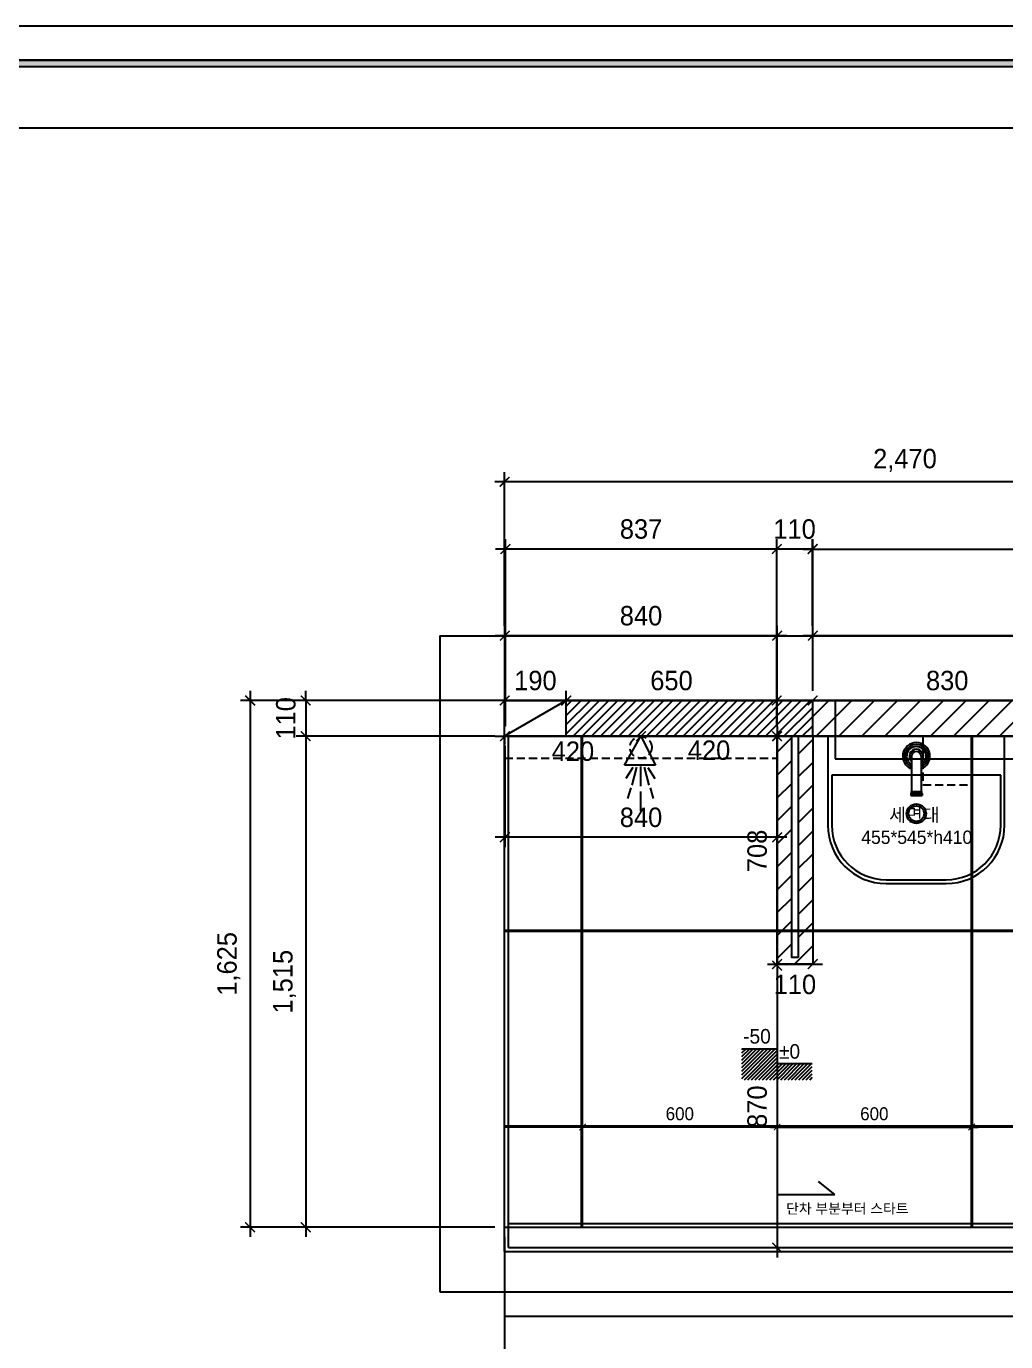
# Model space of a CAD drawing. Header units: millimetres. Extents: x 217202 to 745838, y -6815 to 171372.
# Drawn here: x 351466 to 354487, y 9590 to 13648 of the extents above; entities that cross this region are included whole.
import ezdxf
from ezdxf.enums import TextEntityAlignment as Align

# ---------------------------------------------------------------- set-up
doc = ezdxf.new("R2010")
doc.units = ezdxf.units.MM
doc.header["$PDMODE"] = 3
doc.linetypes.add('DASHED', pattern=[0.75, 0.5, -0.25])
doc.layers.get('DEFPOINTS').update_dxf_attribs({"color": 248})
for name, color, linetype in [('0-ELC TEXT', 7, 'Continuous'), ('03-WAL NEW', 3, 'Continuous'), ('06-FUR', 6, 'Continuous'), ('06-LIGHT', 4, 'Continuous'), ('07-DIM', 5, 'Continuous'), ('BATH', 4, 'Continuous'), ('C-WALL1', 2, 'Continuous'), ('CO-BATH', 6, 'Continuous'), ('FORM(YOURNAME)-1', 1, 'Continuous'), ('FORM(YOURNAME)-11', 1, 'Continuous'), ('FUR', 8, 'DASHED'), ('TOILET-1', 6, 'Continuous'), ('도면층4', 4, 'Continuous')]:
    doc.layers.add(name, color=color, linetype=linetype)
doc.styles.add('HY 울릉도 L', font='')
doc.styles.add('YOURNAME', font='HY울릉도M.TTF')
doc.styles.add('코레일둥고', font='Korail_Round_Gothic_Medium.ttf')
doc.styles.get('HY 울릉도 L').set_extended_font_data('HY울릉도L')
doc.dimstyles.new('30', dxfattribs={"dimscale": 30, "dimtxt": 2, "dimasz": 1, "dimexe": 1, "dimexo": 1, "dimgap": 1, "dimtad": 1, "dimdec": 0, "dimrnd": 0.05, "dimdsep": 46, "dimlunit": 6, "dimtxsty": 'HY 울릉도 L', "dimblk": 'ARCHTICK', "dimcen": 2.5, "dimdle": 1, "dimclrd": 133, "dimclre": 133, "dimclrt": 30, "dimadec": 0, "dimazin": 0, "dimtfac": 1, "dimtdec": 0, "dimtix": 1, "dimtmove": 2, "dimatfit": 3, "dimldrblk": 'ARCHTICK', "dimfxl": 1, "dimlwd": -1, "dimlwe": -1, "dimarcsym": 0})
pattern_1 = [(45, (-23134.35, -16338.353), (-35.355339, 35.355339), [])]

# ---------------------------------------------------------------- blocks, each defined once
blk = doc.blocks.new('_ArchTick')
at = {"color": 0, "linetype": 'ByBlock', "const_width": 0.15}
blk.add_lwpolyline([(-0.5, -0.5), (0.5, 0.5)], dxfattribs=at)
blk = doc.blocks.new('*D489')
at = {"layer": '06-FUR', "color": 133, "transparency": 16777216}
for p, q in [((352943.7, 11489.1), (352943.7, 12065.2)), ((353780.8, 11487.8), (353780.8, 12065.2)), ((353810.8, 12035.2), (352913.7, 12035.2))]:
    blk.add_line(p, q, dxfattribs=at)
at = {"layer": 'DEFPOINTS', "color": 0, "transparency": 16777216}
for p in [(352943.7, 12035.2), (352943.7, 11459.1), (353780.8, 11457.8)]:
    blk.add_point(p, dxfattribs=at)
at = {"layer": '06-FUR', "color": 133, "transparency": 16777216, "xscale": 30, "yscale": 30, "zscale": 30, "rotation": 180}
blk.add_blockref('_ArchTick', (352943.7, 12035.2), dxfattribs=at)
at = {"layer": '06-FUR', "color": 133, "transparency": 16777216, "xscale": 30, "yscale": 30, "zscale": 30}
blk.add_blockref('_ArchTick', (353780.8, 12035.2), dxfattribs=at)
at = {"layer": '06-FUR', "color": 30, "transparency": 16777216, "insert": (353362.2, 12096.6), "char_height": 60, "attachment_point": 5, "style": 'HY 울릉도 L'}
blk.add_mtext('837', dxfattribs=at)
blk = doc.blocks.new('*D528')
at = {"layer": '06-FUR', "color": 133, "transparency": 16777216}
for p, q in [((352941.3, 9912.8), (352941.3, 9281.8)), ((354761.4, 9912.8), (354761.4, 9281.8)), ((354791.4, 9311.8), (352911.3, 9311.8))]:
    blk.add_line(p, q, dxfattribs=at)
at = {"layer": 'DEFPOINTS', "color": 0, "transparency": 16777216}
for p in [(352941.3, 9942.8), (354761.4, 9942.8), (352941.3, 9311.8)]:
    blk.add_point(p, dxfattribs=at)
at = {"layer": '06-FUR', "color": 133, "transparency": 16777216, "xscale": 30, "yscale": 30, "zscale": 30, "rotation": 180}
blk.add_blockref('_ArchTick', (352941.3, 9311.8), dxfattribs=at)
at = {"layer": '06-FUR', "color": 133, "transparency": 16777216, "xscale": 30, "yscale": 30, "zscale": 30}
blk.add_blockref('_ArchTick', (354761.4, 9311.8), dxfattribs=at)
at = {"layer": '06-FUR', "color": 30, "transparency": 16777216, "insert": (353851.3, 9377.7), "char_height": 60, "attachment_point": 5, "style": 'HY 울릉도 L'}
blk.add_mtext('1,820', dxfattribs=at)
blk = doc.blocks.new('*D529')
at = {"layer": '06-FUR', "color": 133, "transparency": 16777216}
for p, q in [((352327.9, 11487.8), (352327.9, 9912.8)), ((352357.9, 11457.8), (352357.9, 11457.8)), ((352711.3, 9942.8), (352297.9, 9942.8))]:
    blk.add_line(p, q, dxfattribs=at)
at = {"layer": 'DEFPOINTS', "color": 0, "transparency": 16777216}
for p in [(352327.9, 11457.8), (352327.9, 9942.8), (352741.3, 9942.8)]:
    blk.add_point(p, dxfattribs=at)
at = {"layer": '06-FUR', "color": 133, "transparency": 16777216, "xscale": 30, "yscale": 30, "zscale": 30}
for p, rotation in [((352327.9, 11457.8), 90), ((352327.9, 9942.8), 270)]:
    blk.add_blockref('_ArchTick', p, dxfattribs=dict(at, rotation=rotation))
at = {"layer": '06-FUR', "color": 30, "transparency": 16777216, "insert": (352262.7, 10700.3), "char_height": 60, "attachment_point": 5, "rotation": 90, "style": 'HY 울릉도 L'}
blk.add_mtext('1,515', dxfattribs=at)
blk = doc.blocks.new('*D530')
at = {"layer": '06-FUR', "color": 133, "transparency": 16777216}
for p, q in [((352911.3, 11567.8), (352297.9, 11567.8)), ((352327.9, 11567.8), (352327.9, 11597.8)), ((352327.9, 11567.8), (352327.9, 11457.8)), ((352911.3, 11457.8), (352297.9, 11457.8)), ((352327.9, 11457.8), (352327.9, 11427.8))]:
    blk.add_line(p, q, dxfattribs=at)
at = {"layer": 'DEFPOINTS', "color": 0, "transparency": 16777216}
for p in [(352941.3, 11567.8), (352327.9, 11457.8), (352941.3, 11457.8)]:
    blk.add_point(p, dxfattribs=at)
at = {"layer": '06-FUR', "color": 133, "transparency": 16777216, "xscale": 30, "yscale": 30, "zscale": 30}
for p, rotation in [((352327.9, 11567.8), 270), ((352327.9, 11457.8), 90)]:
    blk.add_blockref('_ArchTick', p, dxfattribs=dict(at, rotation=rotation))
at = {"layer": '06-FUR', "color": 30, "transparency": 16777216, "insert": (352266.7, 11512.8), "char_height": 60, "attachment_point": 5, "rotation": 90, "style": 'HY 울릉도 L'}
blk.add_mtext('110', dxfattribs=at)
blk = doc.blocks.new('*D532')
at = {"layer": '06-FUR', "color": 133, "transparency": 16777216}
for p, q in [((353891.8, 11597.8), (353891.8, 12065.2)), ((355411.4, 11597.8), (355411.4, 12065.2)), ((353861.8, 12035.2), (355441.4, 12035.2))]:
    blk.add_line(p, q, dxfattribs=at)
at = {"layer": 'DEFPOINTS', "color": 0, "transparency": 16777216}
for p in [(355411.4, 12035.2), (353891.8, 11567.8), (355411.4, 11567.8)]:
    blk.add_point(p, dxfattribs=at)
at = {"layer": '06-FUR', "color": 133, "transparency": 16777216, "xscale": 30, "yscale": 30, "zscale": 30, "rotation": 180}
blk.add_blockref('_ArchTick', (353891.8, 12035.2), dxfattribs=at)
at = {"layer": '06-FUR', "color": 133, "transparency": 16777216, "xscale": 30, "yscale": 30, "zscale": 30}
blk.add_blockref('_ArchTick', (355411.4, 12035.2), dxfattribs=at)
at = {"layer": '06-FUR', "color": 30, "transparency": 16777216, "insert": (354651.6, 12101.2), "char_height": 60, "attachment_point": 5, "style": 'HY 울릉도 L'}
blk.add_mtext('1,520', dxfattribs=at)
blk = doc.blocks.new('FORM-ELEVATION')
at = {"layer": 'FORM(YOURNAME)-11'}
h = blk.add_hatch(color=256, dxfattribs=at)
h.dxf.hatch_style = 1
h.paths.add_polyline_path([(-10309, 35708), (71691, 35708), (71691, 35508), (-10309, 35508)])
h.paths.add_polyline_path([(-10309, -21492), (71691, -21492), (71691, -21692), (-10309, -21692)])
at = {"layer": 'DEFPOINTS', "color": 158}
for points in [[(-10309, -21692), (71691, -21692), (71691, 35708), (-10309, 35708)], [(-8309, 33708), (61071, 33708), (61071, -19692), (-8309, -19692)]]:
    blk.add_lwpolyline(points, close=True, dxfattribs=at)
at = {"layer": 'FORM(YOURNAME)-11', "color": 250}
blk.add_lwpolyline([(-11309, -22692), (72691, -22692), (72691, 36708), (-11309, 36708)], close=True, dxfattribs=at)
at = {"layer": 'FORM(YOURNAME)-11'}
blk.add_lwpolyline([(-10309, 35708), (71691, 35708), (71691, 35508), (-10309, 35508)], close=True, dxfattribs=at)
at = {"layer": 'FORM(YOURNAME)-11', "color": 3, "style": 'YOURNAME'}
for tag, height, p in [('1', 450, (71041, -1219)), ('2', 450, (71041, -1863)), ('3', 450, (71041, -3150)), ('4', 450, (71041, -5081)), ('5', 515, (71041, -7398)), ('6', 515, (71041, -9650)), ('7', 515, (71041, -11903)), ('8', 515, (71041, -14155)), ('9', 515, (71041, -16408)), ('10', 515, (66791, -18596)), ('11', 515, (71041, -18660)), ('12', 515, (66791, -20848)), ('13', 515, (71041, -20848))]:
    blk.add_attdef(tag, text='', height=height, dxfattribs=at).set_placement(p, align=Align.MIDDLE_RIGHT)
blk = doc.blocks.new('*D582')
at = {"layer": '06-FUR', "color": 133, "transparency": 16777216}
for p, q in [((352941.3, 11797.8), (352941.3, 12272.7)), ((355411.4, 11797.8), (355411.4, 12272.7)), ((355441.4, 12242.7), (352911.3, 12242.7))]:
    blk.add_line(p, q, dxfattribs=at)
at = {"layer": 'DEFPOINTS', "color": 0, "transparency": 16777216}
for p in [(352941.3, 12242.7), (352941.3, 11767.8), (355411.4, 11767.8)]:
    blk.add_point(p, dxfattribs=at)
at = {"layer": '06-FUR', "color": 133, "transparency": 16777216, "xscale": 30, "yscale": 30, "zscale": 30, "rotation": 180}
blk.add_blockref('_ArchTick', (352941.3, 12242.7), dxfattribs=at)
at = {"layer": '06-FUR', "color": 133, "transparency": 16777216, "xscale": 30, "yscale": 30, "zscale": 30}
blk.add_blockref('_ArchTick', (355411.4, 12242.7), dxfattribs=at)
at = {"layer": '06-FUR', "color": 30, "transparency": 16777216, "insert": (354176.3, 12308.6), "char_height": 60, "attachment_point": 5, "style": 'HY 울릉도 L'}
blk.add_mtext('2,470', dxfattribs=at)
blk = doc.blocks.new('*D584')
at = {"layer": '06-FUR', "color": 133, "transparency": 16777216}
for p, q in [((352911.3, 11567.8), (352126.4, 11567.8)), ((352156.4, 11597.8), (352156.4, 9912.8)), ((352911.3, 9942.8), (352126.4, 9942.8))]:
    blk.add_line(p, q, dxfattribs=at)
at = {"layer": 'DEFPOINTS', "color": 0, "transparency": 16777216}
for p in [(352941.3, 11567.8), (352156.4, 9942.8), (352941.3, 9942.8)]:
    blk.add_point(p, dxfattribs=at)
at = {"layer": '06-FUR', "color": 133, "transparency": 16777216, "xscale": 30, "yscale": 30, "zscale": 30}
for p, rotation in [((352156.4, 11567.8), 90), ((352156.4, 9942.8), 270)]:
    blk.add_blockref('_ArchTick', p, dxfattribs=dict(at, rotation=rotation))
at = {"layer": '06-FUR', "color": 30, "transparency": 16777216, "insert": (352090.4, 10755.3), "char_height": 60, "attachment_point": 5, "rotation": 90, "style": 'HY 울릉도 L'}
blk.add_mtext('1,625', dxfattribs=at)
blk = doc.blocks.new('*D585')
at = {"layer": '06-FUR', "color": 133, "transparency": 16777216}
for p, q in [((355411.4, 9913.2), (355411.4, 9087.3)), ((352941.3, 9713.2), (352941.3, 9087.3)), ((352911.3, 9117.3), (355441.4, 9117.3))]:
    blk.add_line(p, q, dxfattribs=at)
at = {"layer": 'DEFPOINTS', "color": 0, "transparency": 16777216}
for p in [(355411.4, 9943.2), (352941.3, 9743.2), (355411.4, 9117.3)]:
    blk.add_point(p, dxfattribs=at)
at = {"layer": '06-FUR', "color": 133, "transparency": 16777216, "xscale": 30, "yscale": 30, "zscale": 30, "rotation": 180}
blk.add_blockref('_ArchTick', (352941.3, 9117.3), dxfattribs=at)
at = {"layer": '06-FUR', "color": 133, "transparency": 16777216, "xscale": 30, "yscale": 30, "zscale": 30}
blk.add_blockref('_ArchTick', (355411.4, 9117.3), dxfattribs=at)
at = {"layer": '06-FUR', "color": 30, "transparency": 16777216, "insert": (354176.3, 9183.2), "char_height": 60, "attachment_point": 5, "style": 'HY 울릉도 L'}
blk.add_mtext('2,470', dxfattribs=at)
blk = doc.blocks.new('*D587')
at = {"layer": '06-FUR', "color": 133, "transparency": 16777216}
for p, q in [((353780.8, 11797.8), (353780.8, 12065.2)), ((353890.8, 11797.8), (353890.8, 12065.2)), ((353780.8, 12035.2), (353750.8, 12035.2)), ((353890.8, 12035.2), (353780.8, 12035.2)), ((353890.8, 12035.2), (353920.8, 12035.2))]:
    blk.add_line(p, q, dxfattribs=at)
at = {"layer": 'DEFPOINTS', "color": 0, "transparency": 16777216}
for p in [(353780.8, 12035.2), (353780.8, 11767.8), (353890.8, 11767.8)]:
    blk.add_point(p, dxfattribs=at)
at = {"layer": '06-FUR', "color": 133, "transparency": 16777216, "xscale": 30, "yscale": 30, "zscale": 30}
blk.add_blockref('_ArchTick', (353780.8, 12035.2), dxfattribs=at)
at = {"layer": '06-FUR', "color": 133, "transparency": 16777216, "xscale": 30, "yscale": 30, "zscale": 30, "rotation": 180}
blk.add_blockref('_ArchTick', (353890.8, 12035.2), dxfattribs=at)
at = {"layer": '06-FUR', "color": 30, "transparency": 16777216, "insert": (353835.8, 12096.5), "char_height": 60, "attachment_point": 5, "style": 'HY 울릉도 L'}
blk.add_mtext('110', dxfattribs=at)
blk = doc.blocks.new('*D588')
at = {"layer": 'DEFPOINTS', "color": 0, "transparency": 16777216}
for p in [(353781.8, 10251.8), (354381.8, 10251.8), (354381.8, 10251.8)]:
    blk.add_point(p, dxfattribs=at)
at = {"layer": 'TOILET-1', "color": 133, "transparency": 16777216}
blk.add_line((353761.8, 10251.8), (354401.8, 10251.8), dxfattribs=at)
at = {"layer": 'TOILET-1', "color": 30, "true_color": 0xeb7024, "transparency": 16777216}
for p, q in [((353781.8, 10231.8), (353781.8, 10231.8)), ((354381.8, 10231.8), (354381.8, 10231.8))]:
    blk.add_line(p, q, dxfattribs=at)
at = {"layer": 'TOILET-1', "color": 133, "transparency": 16777216, "xscale": 20, "yscale": 20, "zscale": 20, "rotation": 180}
blk.add_blockref('_ArchTick', (353781.8, 10251.8), dxfattribs=at)
at = {"layer": 'TOILET-1', "color": 133, "transparency": 16777216, "xscale": 20, "yscale": 20, "zscale": 20}
blk.add_blockref('_ArchTick', (354381.8, 10251.8), dxfattribs=at)
at = {"layer": 'TOILET-1', "color": 30, "true_color": 0xeb7024, "transparency": 16777216, "insert": (354081.8, 10292.6), "char_height": 40, "attachment_point": 5, "style": 'HY 울릉도 L'}
blk.add_mtext('600', dxfattribs=at)
blk = doc.blocks.new('*D589')
at = {"layer": 'DEFPOINTS', "color": 0, "transparency": 16777216}
for p in [(353181.8, 10251.8), (353181.8, 10251.8), (353781.8, 10251.8)]:
    blk.add_point(p, dxfattribs=at)
at = {"layer": 'TOILET-1', "color": 133, "transparency": 16777216}
blk.add_line((353801.8, 10251.8), (353161.8, 10251.8), dxfattribs=at)
at = {"layer": 'TOILET-1', "color": 133, "transparency": 16777216, "xscale": 20, "yscale": 20, "zscale": 20, "rotation": 180}
blk.add_blockref('_ArchTick', (353181.8, 10251.8), dxfattribs=at)
at = {"layer": 'TOILET-1', "color": 133, "transparency": 16777216, "xscale": 20, "yscale": 20, "zscale": 20}
blk.add_blockref('_ArchTick', (353781.8, 10251.8), dxfattribs=at)
at = {"layer": 'TOILET-1', "color": 30, "true_color": 0xeb7024, "transparency": 16777216, "insert": (353481.8, 10292.6), "char_height": 40, "attachment_point": 5, "style": 'HY 울릉도 L'}
blk.add_mtext('600', dxfattribs=at)
blk = doc.blocks.new('*D590')
at = {"layer": 'DEFPOINTS', "color": 0, "transparency": 16777216}
for p in [(354761.4, 10251.8), (354761.4, 10251.8), (354384.8, 9942.8)]:
    blk.add_point(p, dxfattribs=at)
at = {"layer": 'TOILET-1', "color": 133, "transparency": 16777216}
blk.add_line((354761.4, 9922.8), (354761.4, 10271.8), dxfattribs=at)
at = {"layer": 'TOILET-1', "color": 30, "true_color": 0xeb7024, "transparency": 16777216}
blk.add_line((354404.8, 9942.8), (354781.4, 9942.8), dxfattribs=at)
at = {"layer": 'TOILET-1', "color": 133, "transparency": 16777216, "xscale": 20, "yscale": 20, "zscale": 20}
for p, rotation in [((354761.4, 10251.8), 90), ((354761.4, 9942.8), 270)]:
    blk.add_blockref('_ArchTick', p, dxfattribs=dict(at, rotation=rotation))
at = {"layer": 'TOILET-1', "color": 30, "true_color": 0xeb7024, "transparency": 16777216, "insert": (354720.5, 10097.3), "char_height": 40, "attachment_point": 5, "rotation": 90, "style": 'HY 울릉도 L'}
blk.add_mtext('309', dxfattribs=at)
blk = doc.blocks.new('AC-8')
at = {"layer": 'BATH'}
for p, q in [((-50.8, 54), (-0.1, 142.7)), ((-0.1, 142.7), (45.4, 54)), ((45.4, 54), (-50.8, 54)), ((-24.7, 46.5), (-46.3, 12.2)), ((-13.5, 47.3), (-27.7, -7.9)), ((-1.6, 49.5), (-1.6, -10.8)), ((10.4, 47.3), (24.5, -7.9)), ((21.6, 46.5), (43.2, 12.2)), ((-31.4, -16.2), (-41.1, -49)), ((-1.6, -27.3), (-1.6, -88.5)), ((28.3, -16.2), (38, -49))]:
    blk.add_line(p, q, dxfattribs=at)
blk = doc.blocks.new('*D800')
at = {"layer": '06-FUR', "color": 133, "transparency": 16777216}
for p, q in [((353332, 11457.6), (353465.5, 11457.6)), ((353811.8, 11457.6), (353678.3, 11457.6)), ((353781.8, 11427.8), (353781.8, 11427.6))]:
    blk.add_line(p, q, dxfattribs=at)
at = {"layer": 'DEFPOINTS', "color": 0, "transparency": 16777216}
for p in [(353362, 11457.6), (353781.8, 11457.8), (353781.8, 11457.6)]:
    blk.add_point(p, dxfattribs=at)
at = {"layer": '06-FUR', "color": 133, "transparency": 16777216, "xscale": 30, "yscale": 30, "zscale": 30, "rotation": 180}
blk.add_blockref('_ArchTick', (353362, 11457.6), dxfattribs=at)
at = {"layer": '06-FUR', "color": 133, "transparency": 16777216, "xscale": 30, "yscale": 30, "zscale": 30}
blk.add_blockref('_ArchTick', (353781.8, 11457.6), dxfattribs=at)
at = {"layer": '06-FUR', "color": 30, "transparency": 16777216, "insert": (353571.9, 11414.2), "char_height": 60, "attachment_point": 5, "style": 'HY 울릉도 L'}
blk.add_mtext('420', dxfattribs=at)
blk = doc.blocks.new('*D789')
at = {"layer": '06-FUR', "color": 133, "transparency": 16777216}
for p, q in [((352942.3, 11487.8), (352942.3, 11487.8)), ((352912.3, 11457.8), (353045.7, 11457.8)), ((353392, 11457.8), (353258.6, 11457.8))]:
    blk.add_line(p, q, dxfattribs=at)
at = {"layer": 'DEFPOINTS', "color": 0, "transparency": 16777216}
for p in [(352942.3, 11457.8), (352942.3, 11457.8), (353362, 11457.8)]:
    blk.add_point(p, dxfattribs=at)
at = {"layer": '06-FUR', "color": 133, "transparency": 16777216, "xscale": 30, "yscale": 30, "zscale": 30, "rotation": 180}
blk.add_blockref('_ArchTick', (352942.3, 11457.8), dxfattribs=at)
at = {"layer": '06-FUR', "color": 133, "transparency": 16777216, "xscale": 30, "yscale": 30, "zscale": 30}
blk.add_blockref('_ArchTick', (353362, 11457.8), dxfattribs=at)
at = {"layer": '06-FUR', "color": 30, "transparency": 16777216, "insert": (353152.1, 11411.1), "char_height": 60, "attachment_point": 5, "style": 'HY 울릉도 L'}
blk.add_mtext('420', dxfattribs=at)
blk = doc.blocks.new('*D801')
at = {"layer": '06-FUR', "color": 133, "transparency": 16777216}
for p, q in [((352941.3, 11567.8), (352911.3, 11567.8)), ((353131.3, 11567.8), (352941.3, 11567.8)), ((353131.3, 11567.8), (353161.3, 11567.8))]:
    blk.add_line(p, q, dxfattribs=at)
at = {"layer": 'DEFPOINTS', "color": 0, "transparency": 16777216}
for p in [(352941.3, 11567.8), (352941.3, 11567.8), (353131.3, 11567.8)]:
    blk.add_point(p, dxfattribs=at)
at = {"layer": '06-FUR', "color": 133, "transparency": 16777216, "xscale": 30, "yscale": 30, "zscale": 30}
blk.add_blockref('_ArchTick', (352941.3, 11567.8), dxfattribs=at)
at = {"layer": '06-FUR', "color": 133, "transparency": 16777216, "xscale": 30, "yscale": 30, "zscale": 30, "rotation": 180}
blk.add_blockref('_ArchTick', (353131.3, 11567.8), dxfattribs=at)
at = {"layer": '06-FUR', "color": 30, "transparency": 16777216, "insert": (353036.3, 11629.1), "char_height": 60, "attachment_point": 5, "style": 'HY 울릉도 L'}
blk.add_mtext('190', dxfattribs=at)
blk = doc.blocks.new('*D790')
at = {"layer": '06-FUR', "color": 133, "transparency": 16777216}
for p, q in [((353781.8, 10779.8), (353781.8, 9849.8)), ((353811.8, 10749.8), (353811.8, 10749.8)), ((353811.8, 9879.8), (353811.8, 9879.8))]:
    blk.add_line(p, q, dxfattribs=at)
at = {"layer": 'DEFPOINTS', "color": 0, "transparency": 16777216}
for p in [(353781.8, 10749.8), (353781.8, 9879.8), (353781.8, 9879.8)]:
    blk.add_point(p, dxfattribs=at)
at = {"layer": '06-FUR', "color": 133, "transparency": 16777216, "xscale": 30, "yscale": 30, "zscale": 30}
for p, rotation in [((353781.8, 10749.8), 90), ((353781.8, 9879.8), 270)]:
    blk.add_blockref('_ArchTick', p, dxfattribs=dict(at, rotation=rotation))
at = {"layer": '06-FUR', "color": 30, "transparency": 16777216, "insert": (353720.5, 10314.8), "char_height": 60, "attachment_point": 5, "rotation": 90, "style": 'HY 울릉도 L'}
blk.add_mtext('870', dxfattribs=at)
blk = doc.blocks.new('*D803')
at = {"layer": '06-FUR', "color": 133, "transparency": 16777216}
blk.add_line((354751.4, 11567.8), (353861.8, 11567.8), dxfattribs=at)
at = {"layer": 'DEFPOINTS', "color": 0, "transparency": 16777216}
for p in [(353891.8, 11567.8), (353891.8, 11567.8), (354721.4, 11567.8)]:
    blk.add_point(p, dxfattribs=at)
at = {"layer": '06-FUR', "color": 133, "transparency": 16777216, "xscale": 30, "yscale": 30, "zscale": 30, "rotation": 180}
blk.add_blockref('_ArchTick', (353891.8, 11567.8), dxfattribs=at)
at = {"layer": '06-FUR', "color": 133, "transparency": 16777216, "xscale": 30, "yscale": 30, "zscale": 30}
blk.add_blockref('_ArchTick', (354721.4, 11567.8), dxfattribs=at)
at = {"layer": '06-FUR', "color": 30, "transparency": 16777216, "insert": (354306.6, 11629.1), "char_height": 60, "attachment_point": 5, "style": 'HY 울릉도 L'}
blk.add_mtext('830', dxfattribs=at)
blk = doc.blocks.new('*D792')
at = {"layer": '06-FUR', "color": 133, "transparency": 16777216}
for p, q in [((353891.8, 11597.8), (353891.8, 11797.8)), ((355411.4, 11597.8), (355411.4, 11797.8)), ((355441.4, 11767.8), (353861.8, 11767.8))]:
    blk.add_line(p, q, dxfattribs=at)
at = {"layer": 'DEFPOINTS', "color": 0, "transparency": 16777216}
for p in [(353891.8, 11767.8), (353891.8, 11567.8), (355411.4, 11567.8)]:
    blk.add_point(p, dxfattribs=at)
at = {"layer": '06-FUR', "color": 133, "transparency": 16777216, "xscale": 30, "yscale": 30, "zscale": 30, "rotation": 180}
blk.add_blockref('_ArchTick', (353891.8, 11767.8), dxfattribs=at)
at = {"layer": '06-FUR', "color": 133, "transparency": 16777216, "xscale": 30, "yscale": 30, "zscale": 30}
blk.add_blockref('_ArchTick', (355411.4, 11767.8), dxfattribs=at)
at = {"layer": '06-FUR', "color": 30, "transparency": 16777216, "insert": (354651.6, 11833.7), "char_height": 60, "attachment_point": 5, "style": 'HY 울릉도 L'}
blk.add_mtext('1,520', dxfattribs=at)
blk = doc.blocks.new('*D793')
at = {"layer": '06-FUR', "color": 133, "transparency": 16777216}
for p, q in [((353781.8, 11487.8), (353781.8, 10719.8)), ((353811.8, 11457.8), (353811.8, 11457.8)), ((353811.8, 10749.8), (353811.8, 10749.8))]:
    blk.add_line(p, q, dxfattribs=at)
at = {"layer": 'DEFPOINTS', "color": 0, "transparency": 16777216}
for p in [(353781.8, 11457.8), (353781.8, 10749.8), (353781.8, 10749.8)]:
    blk.add_point(p, dxfattribs=at)
at = {"layer": '06-FUR', "color": 133, "transparency": 16777216, "xscale": 30, "yscale": 30, "zscale": 30}
for p, rotation in [((353781.8, 11457.8), 90), ((353781.8, 10749.8), 270)]:
    blk.add_blockref('_ArchTick', p, dxfattribs=dict(at, rotation=rotation))
at = {"layer": '06-FUR', "color": 30, "transparency": 16777216, "insert": (353720.5, 11103.8), "char_height": 60, "attachment_point": 5, "rotation": 90, "style": 'HY 울릉도 L'}
blk.add_mtext('708', dxfattribs=at)
blk = doc.blocks.new('*D794')
at = {"layer": '06-FUR', "color": 133, "transparency": 16777216}
for p, q in [((353751.8, 10754.8), (353921.8, 10754.8)), ((353781.8, 10784.8), (353781.8, 10784.8)), ((353891.8, 10784.8), (353891.8, 10784.8))]:
    blk.add_line(p, q, dxfattribs=at)
at = {"layer": 'DEFPOINTS', "color": 0, "transparency": 16777216}
for p in [(353781.8, 10754.8), (353891.8, 10754.8), (353891.8, 10754.8)]:
    blk.add_point(p, dxfattribs=at)
at = {"layer": '06-FUR', "color": 133, "transparency": 16777216, "xscale": 30, "yscale": 30, "zscale": 30, "rotation": 180}
blk.add_blockref('_ArchTick', (353781.8, 10754.8), dxfattribs=at)
at = {"layer": '06-FUR', "color": 133, "transparency": 16777216, "xscale": 30, "yscale": 30, "zscale": 30}
blk.add_blockref('_ArchTick', (353891.8, 10754.8), dxfattribs=at)
at = {"layer": '06-FUR', "color": 30, "transparency": 16777216, "insert": (353836.8, 10691.6), "char_height": 60, "attachment_point": 5, "style": 'HY 울릉도 L'}
blk.add_mtext('110', dxfattribs=at)
blk = doc.blocks.new('*D796')
at = {"layer": '06-FUR', "color": 133, "transparency": 16777216}
for p, q in [((353810.8, 11567.8), (353101.3, 11567.8)), ((353131.3, 11487.8), (353131.3, 11597.8)), ((353780.8, 11487.8), (353780.8, 11597.8))]:
    blk.add_line(p, q, dxfattribs=at)
at = {"layer": 'DEFPOINTS', "color": 0, "transparency": 16777216}
for p in [(353131.3, 11567.8), (353131.3, 11457.8), (353780.8, 11457.8)]:
    blk.add_point(p, dxfattribs=at)
at = {"layer": '06-FUR', "color": 133, "transparency": 16777216, "xscale": 30, "yscale": 30, "zscale": 30, "rotation": 180}
blk.add_blockref('_ArchTick', (353131.3, 11567.8), dxfattribs=at)
at = {"layer": '06-FUR', "color": 133, "transparency": 16777216, "xscale": 30, "yscale": 30, "zscale": 30}
blk.add_blockref('_ArchTick', (353780.8, 11567.8), dxfattribs=at)
at = {"layer": '06-FUR', "color": 30, "transparency": 16777216, "insert": (353456.1, 11629.1), "char_height": 60, "attachment_point": 5, "style": 'HY 울릉도 L'}
blk.add_mtext('650', dxfattribs=at)
blk = doc.blocks.new('*D797')
at = {"layer": '06-FUR', "color": 133, "transparency": 16777216}
for p, q in [((352942.3, 11427.8), (352942.3, 11115.8)), ((353781.8, 11427.8), (353781.8, 11115.8)), ((353811.8, 11145.8), (352912.3, 11145.8))]:
    blk.add_line(p, q, dxfattribs=at)
at = {"layer": 'DEFPOINTS', "color": 0, "transparency": 16777216}
for p in [(352942.3, 11457.8), (353781.8, 11457.8), (352942.3, 11145.8)]:
    blk.add_point(p, dxfattribs=at)
at = {"layer": '06-FUR', "color": 133, "transparency": 16777216, "xscale": 30, "yscale": 30, "zscale": 30, "rotation": 180}
blk.add_blockref('_ArchTick', (352942.3, 11145.8), dxfattribs=at)
at = {"layer": '06-FUR', "color": 133, "transparency": 16777216, "xscale": 30, "yscale": 30, "zscale": 30}
blk.add_blockref('_ArchTick', (353781.8, 11145.8), dxfattribs=at)
at = {"layer": '06-FUR', "color": 30, "transparency": 16777216, "insert": (353362.1, 11207.1), "char_height": 60, "attachment_point": 5, "style": 'HY 울릉도 L'}
blk.add_mtext('840', dxfattribs=at)
blk = doc.blocks.new('*D799')
at = {"layer": '06-FUR', "color": 133, "transparency": 16777216}
for p, q in [((352942.3, 11487.8), (352942.3, 11797.8)), ((353781.8, 11487.8), (353781.8, 11797.8)), ((353811.8, 11767.8), (352912.3, 11767.8))]:
    blk.add_line(p, q, dxfattribs=at)
at = {"layer": 'DEFPOINTS', "color": 0, "transparency": 16777216}
for p in [(352942.3, 11767.8), (352942.3, 11457.8), (353781.8, 11457.8)]:
    blk.add_point(p, dxfattribs=at)
at = {"layer": '06-FUR', "color": 133, "transparency": 16777216, "xscale": 30, "yscale": 30, "zscale": 30, "rotation": 180}
blk.add_blockref('_ArchTick', (352942.3, 11767.8), dxfattribs=at)
at = {"layer": '06-FUR', "color": 133, "transparency": 16777216, "xscale": 30, "yscale": 30, "zscale": 30}
blk.add_blockref('_ArchTick', (353781.8, 11767.8), dxfattribs=at)
at = {"layer": '06-FUR', "color": 30, "transparency": 16777216, "insert": (353362.1, 11829.1), "char_height": 60, "attachment_point": 5, "style": 'HY 울릉도 L'}
blk.add_mtext('840', dxfattribs=at)

msp = doc.modelspace()

# ---------------------------------------------------------------- hatches: boundary and pattern name
h = msp.add_hatch()
h.set_pattern_fill('ANSI31', color=8, scale=2.5, angle=180)
h.set_pattern_definition([(225, (283570.831, -69915.7965), (5.6126601, -5.6126601), [])])
h.paths.add_polyline_path([(353673.4, 10493), (353781.8, 10493), (353781.8, 10448), (353890.2, 10448), (353890.2, 10398), (353673.4, 10398)])
at = {"layer": '03-WAL NEW'}
h = msp.add_hatch(dxfattribs=at)
h.set_pattern_fill('_USER', color=8, scale=20, angle=45, pattern_type=0)
h.set_pattern_definition([(45, (-23134.348, -16338.353), (-14.1421356, 14.1421356), [])])
h.paths.add_polyline_path([(353781.8, 11457.8), (353891.8, 11457.8), (353891.8, 11567.8), (353131.3, 11567.8), (353131.3, 11457.8)])
h = msp.add_hatch(dxfattribs=at)
h.set_pattern_fill('_USER', color=8, scale=50, angle=45, pattern_type=0)
h.set_pattern_definition(pattern_1)
h.paths.add_polyline_path([(355411.4, 11567.8), (355361.4, 11567.8), (355361.4, 11457.8), (355411.4, 11457.8)])
h.paths.add_polyline_path([(355361.4, 11567.8), (353961.4, 11567.8), (353961.4, 11457.8), (355361.4, 11457.8)])
h.paths.add_polyline_path([(353961.4, 11567.8), (353891.8, 11567.8), (353891.8, 11457.8), (353961.4, 11457.8)])
h.paths.add_polyline_path([(354454.1, 11392.1), (354886, 11392.1), (354886, 11537.8), (354454.1, 11537.8)], flags=9)
h = msp.add_hatch(dxfattribs=at)
h.set_pattern_fill('_USER', color=8, scale=50, angle=45, pattern_type=0)
h.set_pattern_definition(pattern_1)
h.paths.add_polyline_path([(353891.8, 11457.8), (353846.8, 11457.8), (353846.8, 10774.8), (353826.8, 10774.8), (353826.8, 11457.8), (353781.8, 11457.8), (353781.8, 11389.8), (353781.8, 11357.8), (353781.8, 10754.8), (353891.8, 10754.8)])

# ---------------------------------------------------------------- linework, layer by layer
at = {"layer": '06-LIGHT'}
msp.add_lwpolyline([(353673.4, 10493), (353781.8, 10493), (353781.8, 10448), (353890.2, 10448)], dxfattribs=at)
at = {"layer": '07-DIM'}
for p, q in [((352953.3, 9954.8), (352953.3, 11457.8)), ((352953.3, 9879.8), (352953.3, 11457.8)), ((352953.3, 9954.8), (354761.4, 9954.8)), ((352953.3, 9879.8), (354761.4, 9879.8))]:
    msp.add_line(p, q, dxfattribs=at)
at = {"layer": 'C-WALL1'}
for p, q in [((352741.3, 11767.8), (355610.9, 11767.8)), ((352741.3, 11767.8), (355610.9, 11767.8)), ((352741.3, 11767.8), (352741.3, 9743.2)), ((352941.3, 9942.8), (352941.3, 11567.8)), ((352941.3, 9942.8), (352941.3, 11567.8)), ((352941.3, 11567.8), (355411.4, 11567.8)), ((355411.4, 11567.8), (352941.3, 11567.8)), ((352941.3, 9867.8), (352941.3, 11567.8)), ((352941.3, 9867.8), (352941.3, 11567.8)), ((352941.3, 11567.8), (355411.4, 11567.8)), ((355411.4, 11567.8), (352941.3, 11567.8)), ((352941.3, 9942.8), (354761.4, 9942.8)), ((352941.3, 9942.8), (354761.4, 9942.8)), ((352941.3, 9867.8), (354761.4, 9867.8)), ((352941.3, 9867.8), (354761.4, 9867.8)), ((352741.3, 9743.2), (352941.3, 9743.2)), ((352941.3, 9743.2), (354761.4, 9743.2)), ((352941.3, 9743.2), (354761.4, 9743.2)), ((352941.3, 9668.2), (354761.4, 9668.2)), ((352941.3, 9668.2), (354761.4, 9668.2))]:
    msp.add_line(p, q, dxfattribs=at)
at = {"layer": 'CO-BATH'}
for p, q in [((353938.4, 11457.8), (353938.4, 11182.9)), ((354483.5, 11457.8), (353938.4, 11457.8)), ((354483.5, 11182.9), (354483.5, 11457.8)), ((354118.4, 11002.9), (354303.5, 11002.9))]:
    msp.add_line(p, q, dxfattribs=at)
at = {"layer": 'CO-BATH', "color": 8}
for p, q in [((354196.4, 11395.8), (354196.4, 11287.2)), ((354226.4, 11395.8), (354226.4, 11287.2)), ((353950.4, 11337.8), (353950.4, 11182.9)), ((354471.5, 11337.8), (353950.4, 11337.8)), ((354471.5, 11182.9), (354471.5, 11337.8)), ((354195.2, 11287.2), (354195.2, 11281.2)), ((354227.6, 11287.2), (354227.6, 11281.2)), ((354194, 11281.2), (354194, 11275.2)), ((354194, 11275.2), (354228.8, 11275.2)), ((354228.8, 11281.2), (354228.8, 11275.2)), ((354118.4, 11014.9), (354303.5, 11014.9))]:
    msp.add_line(p, q, dxfattribs=at)
at = {"layer": 'CO-BATH', "color": 251}
for p, q in [((354195.2, 11287.2), (354227.6, 11287.2)), ((354194, 11281.2), (354228.8, 11281.2))]:
    msp.add_line(p, q, dxfattribs=at)
at = {"layer": 'CO-BATH', "color": 8}
msp.add_circle((354211.4, 11218.8), 30, dxfattribs=at)
at = {"layer": 'CO-BATH', "color": 251}
msp.add_circle((354211.4, 11218.8), 24, dxfattribs=at)
at = {"layer": 'CO-BATH', "color": 8}
for centre, radius, start, end in [((354211.4, 11395.8), 42, 290.9248, 249.0751), ((354211.4, 11395.8), 15, 360, 180), ((354118.4, 11182.9), 168, 180, 270), ((354303.5, 11182.9), 168, 270, 0)]:
    msp.add_arc(centre, radius, start, end, dxfattribs=at)
at = {"layer": 'CO-BATH', "color": 251}
for radius, start, end in [(36, 294.6243, 245.3757), (30, 300, 240), (21.6, 313.9829, 226.017)]:
    msp.add_arc((354211.4, 11395.8), radius, start, end, dxfattribs=at)
at = {"layer": 'CO-BATH'}
for centre, start, end in [((354118.4, 11182.9), 180, 270), ((354303.5, 11182.9), 270, 0)]:
    msp.add_arc(centre, 180, start, end, dxfattribs=at)
at = {"layer": 'FUR', "ltscale": 50}
for points in [[(352941.3, 11389.8), (353781.8, 11389.8), (353781.8, 11457.8), (352941.3, 11457.8)], [(354231.6, 11307.8), (354381.6, 11307.8), (354381.6, 11457.8), (354231.6, 11457.8)]]:
    msp.add_lwpolyline(points, close=True, dxfattribs=at)
msp.add_circle((353361.6, 11423.3), 33.5, dxfattribs=at)
at = {"layer": 'TOILET-1'}
for p, q in [((353131.3, 11567.8), (352941.3, 11457.8)), ((353131.3, 11457.8), (353131.3, 11567.8)), ((353131.3, 11457.8), (353131.3, 11567.8)), ((353891.8, 11457.8), (353891.8, 11567.8)), ((353781.8, 11457.8), (352941.3, 11457.8)), ((352941.3, 11457.8), (353131.3, 11457.8)), ((353131.3, 11457.8), (353781.8, 11457.8)), ((353781.8, 10754.8), (353781.8, 11457.8)), ((353781.8, 11457.8), (353891.8, 11457.8)), ((353781.8, 11457.8), (353781.8, 11357.8)), ((353891.8, 11457.8), (353891.8, 10754.8)), ((353891.8, 11457.8), (355411.4, 11457.8)), ((354210.9, 11457.8), (354211.4, 11460.6)), ((353891.8, 10754.8), (353781.8, 10754.8)), ((352941.3, 9867.8), (352941.3, 10227.8))]:
    msp.add_line(p, q, dxfattribs=at)
at = {"layer": 'TOILET-1', "color": 30, "true_color": 0xeb7024}
for p, q in [((355411.4, 11457.8), (352941.3, 11457.8)), ((353178.8, 9942.8), (353178.8, 11457.8)), ((353181.8, 9942.8), (353181.8, 11457.8)), ((354381.8, 9942.8), (354381.8, 11457.8)), ((354384.8, 9942.8), (354384.8, 11457.8)), ((355411.4, 10857.8), (352941.3, 10857.8)), ((355411.4, 10854.8), (352941.3, 10854.8)), ((355411.4, 10254.8), (352941.3, 10254.8)), ((355411.4, 10251.8), (352941.3, 10251.8)), ((353959.7, 10044.1), (353909.2, 10083.7)), ((353781.8, 10044.1), (353959.7, 10044.1))]:
    msp.add_line(p, q, dxfattribs=at)
at = {"layer": 'TOILET-1'}
for points in [[(353961.4, 11387.8), (355361.4, 11387.8), (355361.4, 11567.8), (353961.4, 11567.8)], [(353846.8, 10774.8), (353826.8, 10774.8), (353826.8, 11457.8), (353846.8, 11457.8)]]:
    msp.add_lwpolyline(points, close=True, dxfattribs=at)

# ---------------------------------------------------------------- block references
at = {"layer": 'C-WALL1'}
msp.add_blockref('AC-8', (353361.6, 11314.6), dxfattribs=at)
at = {"layer": 'FORM(YOURNAME)-1', "xscale": 0.1042660858660633, "yscale": 0.1042660858660633, "zscale": 0.1042660858660633}
msp.add_blockref('FORM-ELEVATION', (351406.6, 9820.4), dxfattribs=at)

# ---------------------------------------------------------------- texts
at = {"layer": '0-ELC TEXT', "insert": (353913.5, 11235.3), "char_height": 41.241, "attachment_point": 1, "style": '코레일둥고'}
msp.add_mtext_dynamic_manual_height_columns('\\pxqc;{\\fGulim|b0|i0|c129|p50;세면대\\P 455*545*h410}', width=583.253, gutter_width=2294.7, heights=[0], dxfattribs=at)
at = {"layer": 'TOILET-1', "color": 30, "true_color": 0xeb7024, "insert": (353809.7, 10016.1), "char_height": 31.414, "attachment_point": 1, "style": '코레일둥고'}
msp.add_mtext_dynamic_manual_height_columns('{\\fGulim|b0|i0|c129|p50;단차 부분부터 스타트}', width=493.105, gutter_width=1748, heights=[0], dxfattribs=at)
at = {"layer": '도면층4', "style": '코레일둥고'}
for s, p in [('-50', (353677.2, 10509.4)), ('%%P0', (353787.7, 10462.8))]:
    msp.add_text(s, height=45, dxfattribs=at).set_placement(p)

# ---------------------------------------------------------------- dimensions: what is measured, and where the dimension line sits
at = {"layer": '06-FUR'}
for base, p1, p2, picture, middle in [((352941.3, 12242.7), (355411.4, 11767.8), (352941.3, 11767.8), '*D582', (354176.3, 12308.6)), ((352943.7, 12035.2), (353780.8, 11457.8), (352943.7, 11459.1), '*D489', (353362.2, 12096.6)), ((353780.8, 12035.2), (353890.8, 11767.8), (353780.8, 11767.8), '*D587', (353835.8, 12096.5)), ((355411.4, 12035.2), (353891.8, 11567.8), (355411.4, 11567.8), '*D532', (354651.6, 12101.2)), ((352942.3061, 11767.7546), (353781.8068, 11457.7546), (352942.3061, 11457.7546), '*D799', (353362.0564, 11829.0571)), ((353891.8, 11767.8), (355411.4, 11567.8), (353891.8, 11567.8), '*D792', (354651.6, 11833.7)), ((352941.3, 11567.8), (353131.3, 11567.8), (352941.3, 11567.8), '*D801', (353036.3, 11629.1)), ((353131.3061, 11567.7546), (353780.8068, 11457.7546), (353131.3061, 11457.7546), '*D796', (353456.0564, 11629.0571)), ((353891.8, 11567.8), (354721.4, 11567.8), (353891.8, 11567.8), '*D803', (354306.6, 11629.1)), ((352942.3061, 11145.7632), (353781.8068, 11457.7546), (352942.3061, 11457.7546), '*D797', (353362.0564, 11207.0658)), ((355411.4, 9117.3), (352941.3, 9743.2), (355411.4, 9943.2), '*D585', (354176.3, 9183.2)), ((352941.3, 9311.8), (354761.4, 9942.8), (352941.3, 9942.8), '*D528', (353851.3, 9377.7))]:
    dim = msp.add_linear_dim(base=base, p1=p1, p2=p2, dimstyle='30', override={"dimfxl": 1.25}, dxfattribs=at)
    dim.commit()
    dim.dimension.update_dxf_attribs({"geometry": picture, "text_midpoint": middle})
for base, p1, p2, picture, middle in [((352156.4, 9942.8), (352941.3, 11567.8), (352941.3, 9942.8), '*D584', (352090.4, 10755.3)), ((352327.9, 11457.8), (352941.3, 11567.8), (352941.3, 11457.8), '*D530', (352266.7, 11512.8)), ((352327.9, 9942.8), (352327.9, 11457.8), (352741.3, 9942.8), '*D529', (352262.7, 10700.3)), ((353781.8, 10749.8), (353781.8, 11457.8), (353781.8, 10749.8), '*D793', (353720.5, 11103.8)), ((353781.8, 9879.8), (353781.8, 10749.8), (353781.8, 9879.8), '*D790', (353720.5, 10314.8))]:
    dim = msp.add_linear_dim(base=base, p1=p1, p2=p2, angle=90, dimstyle='30', override={"dimfxl": 1.25}, dxfattribs=at)
    dim.commit()
    dim.dimension.update_dxf_attribs({"geometry": picture, "text_midpoint": middle})
for base, p1, p2, picture, middle in [((352942.3, 11457.8), (353362, 11457.8), (352942.3, 11457.8), '*D789', (353152.1, 11411.1)), ((353781.8, 11457.6), (353362, 11457.6), (353781.8, 11457.8), '*D800', (353571.9, 11414.2)), ((353891.8, 10754.8), (353781.8, 10754.8), (353891.8, 10754.8), '*D794', (353836.8, 10691.6))]:
    dim = msp.add_linear_dim(base=base, p1=p1, p2=p2, dimstyle='30', override={"dimfxl": 1.25}, dxfattribs=at)
    dim.commit()
    dim.dimension.update_dxf_attribs({"geometry": picture, "text_midpoint": middle, "dimtype": 160})
at = {"layer": 'TOILET-1', "color": 30, "true_color": 0xeb7024}
for base, p2, picture, middle in [((353181.8, 10251.8), (353181.8, 10251.8), '*D589', (353481.8, 10292.6)), ((354381.8, 10251.8), (354381.8, 10251.8), '*D588', (354081.8, 10292.6))]:
    dim = msp.add_linear_dim(base=base, p1=(353781.8, 10251.8), p2=p2, dimstyle='30', override={"dimscale": 20, "dimclre": 30, "dimclrt": 30, "dimfxl": 1.25}, dxfattribs=at)
    dim.commit()
    dim.dimension.update_dxf_attribs({"geometry": picture, "text_midpoint": middle})
dim = msp.add_linear_dim(base=(354761.4, 10251.8), p1=(354384.8, 9942.8), p2=(354761.4, 10251.8), angle=90, dimstyle='30', override={"dimscale": 20, "dimclre": 30, "dimclrt": 30, "dimfxl": 1.25}, dxfattribs=at)
dim.commit()
dim.dimension.update_dxf_attribs({"geometry": '*D590', "text_midpoint": (354720.5, 10097.3)})

doc.saveas('drawing.dxf')
